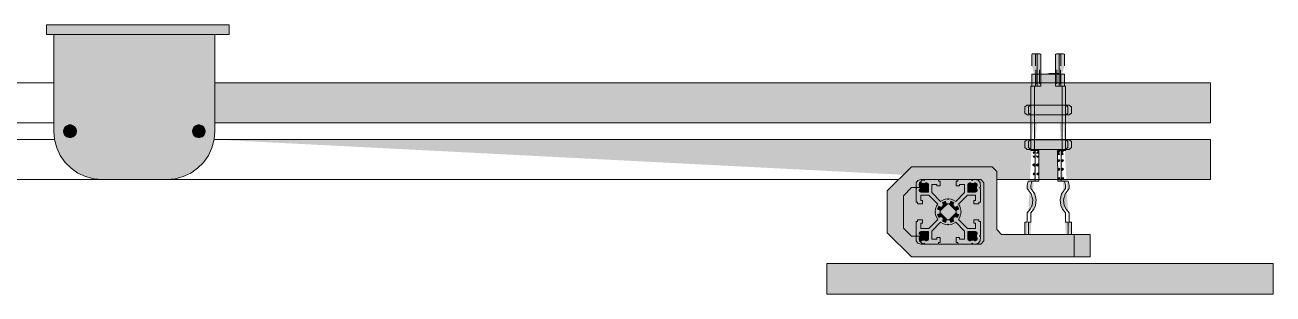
# Model space of a CAD drawing. Header units: millimetres. Extents: x -19 to 170, y 329 to 353.
# Drawn here: x 60.7 to 170, y 329.2 to 352.8 of the extents above; entities that cross this region are included whole.
import ezdxf

# ---------------------------------------------------------------- set-up
doc = ezdxf.new("R2010")
doc.units = ezdxf.units.MM
doc.header["$MEASUREMENT"] = 0
doc.layers.add('Layer 1', color=7, linetype='Continuous', lineweight=0)

msp = doc.modelspace()

# ---------------------------------------------------------------- hatches: boundary and pattern name
at = {"layer": 'Layer 1', "true_color": 0x000000, "transparency": 33554687}
h = msp.add_hatch(color=18, dxfattribs=at)
h.dxf.hatch_style = 2
h.paths.add_polyline_path([(78.56, 352.77), (78.56, 351.93), (62.55, 351.93), (62.55, 352.77), (78.56, 352.77)])
h = msp.add_hatch(color=18, dxfattribs=at)
h.dxf.hatch_style = 2
h.paths.add_polyline_path([(77.31, 351.93), (77.31, 343.46), (77.24, 342.73), (77.05, 342.02), (76.74, 341.35), (76.32, 340.74), (75.79, 340.22), (75.19, 339.8), (74.52, 339.49), (73.81, 339.3), (73.07, 339.23), (67.43, 339.23), (66.69, 339.3), (65.98, 339.49), (65.31, 339.8), (64.71, 340.22), (64.19, 340.74), (63.76, 341.35), (63.45, 342.02), (63.26, 342.73), (63.2, 343.46), (63.2, 351.93), (77.31, 351.93)])
h = msp.add_hatch(color=18, dxfattribs=at)
h.dxf.hatch_style = 2
h.paths.add_polyline_path([(148.89, 349.18), (148.89, 350.16), (148.91, 350.23), (148.98, 350.24), (149.29, 350.24), (149.33, 350.2), (149.36, 350.17), (149.36, 349.02), (149.36, 347.49)])
h = msp.add_hatch(color=18, dxfattribs=at)
h.dxf.hatch_style = 2
h.paths.add_polyline_path([(149.21, 349.18), (149.21, 350.16), (149.22, 350.23), (149.3, 350.24), (149.6, 350.24), (149.64, 350.2), (149.67, 350.17), (149.67, 349.02), (149.67, 347.49)])
h = msp.add_hatch(color=18, dxfattribs=at)
h.dxf.hatch_style = 2
h.paths.add_polyline_path([(150.97, 347.49), (150.97, 349.01), (150.97, 350.17), (151, 350.2), (151.04, 350.24), (151.34, 350.24), (151.42, 350.22), (151.43, 350.16), (151.43, 349.18)])
h = msp.add_hatch(color=18, dxfattribs=at)
h.dxf.hatch_style = 2
h.paths.add_polyline_path([(151.28, 347.49), (151.28, 349.01), (151.28, 350.17), (151.31, 350.2), (151.35, 350.24), (151.66, 350.24), (151.74, 350.22), (151.75, 350.16), (151.75, 349.18)])
h = msp.add_hatch(color=18, dxfattribs=at)
h.dxf.hatch_style = 2
h.paths.add_polyline_path([(148.47, 334.43), (148.26, 334.43), (148.26, 335.49), (148.48, 335.49), (148.48, 336.33), (148.74, 336.64), (148.91, 336.96), (148.97, 337.46), (148.84, 337.97), (148.48, 338.45), (148.48, 338.74), (148.57, 339.08), (149.18, 339.08), (149.18, 341.77), (148.79, 341.77), (148.8, 347.41), (149.36, 347.42), (149.36, 347.63), (149.24, 347.63), (149.24, 348.83)])
h = msp.add_hatch(color=18, dxfattribs=at)
h.dxf.hatch_style = 2
h.paths.add_polyline_path([(148.78, 334.43), (148.58, 334.43), (148.58, 335.49), (148.8, 335.49), (148.8, 336.33), (149.06, 336.64), (149.22, 336.96), (149.28, 337.46), (149.15, 337.97), (148.8, 338.45), (148.8, 338.74), (148.89, 339.08), (149.49, 339.08), (149.5, 341.77), (149.11, 341.77), (149.11, 347.41), (149.67, 347.42), (149.67, 347.63), (149.56, 347.63), (149.56, 348.83)])
h = msp.add_hatch(color=18, dxfattribs=at)
h.dxf.hatch_style = 2
h.paths.add_polyline_path([(148.89, 347.44), (148.89, 348.42), (148.9, 348.47), (148.96, 348.47), (149.03, 348.47), (149.14, 348.47), (149.27, 348.47), (149.42, 348.47), (149.59, 348.47), (149.77, 348.47), (149.97, 348.47), (150.16, 348.47), (150.3, 348.5), (150.43, 348.52), (150.68, 348.53), (150.93, 348.52), (151.06, 348.5), (151.2, 348.47), (151.3, 348.47), (151.37, 348.47), (151.42, 348.47), (151.43, 348.42), (151.43, 347.44)])
h = msp.add_hatch(color=18, dxfattribs=at)
h.dxf.hatch_style = 2
h.paths.add_polyline_path([(149.21, 347.44), (149.21, 348.42), (149.22, 348.47), (149.27, 348.47), (149.35, 348.47), (149.45, 348.47), (149.58, 348.47), (149.73, 348.47), (149.9, 348.47), (150.09, 348.47), (150.28, 348.47), (150.48, 348.47), (150.62, 348.5), (150.75, 348.52), (151, 348.53), (151.24, 348.52), (151.37, 348.5), (151.51, 348.47), (151.61, 348.47), (151.69, 348.47), (151.74, 348.47), (151.75, 348.42), (151.75, 347.44)])
h = msp.add_hatch(color=18, dxfattribs=at)
h.dxf.hatch_style = 2
h.paths.add_polyline_path([(151.08, 348.83), (151.08, 347.63), (150.97, 347.63), (150.97, 347.42), (151.53, 347.41), (151.53, 341.77), (151.14, 341.77), (151.15, 339.08), (151.75, 339.08), (151.84, 338.74), (151.84, 338.45), (151.49, 337.97), (151.36, 337.46), (151.42, 336.96), (151.58, 336.64), (151.84, 336.33), (151.84, 335.49), (152.06, 335.49), (152.06, 334.43), (151.86, 334.43)])
h = msp.add_hatch(color=18, dxfattribs=at)
h.dxf.hatch_style = 2
h.paths.add_polyline_path([(151.4, 348.83), (151.4, 347.63), (151.28, 347.63), (151.28, 347.42), (151.84, 347.41), (151.85, 341.77), (151.46, 341.77), (151.46, 339.08), (152.07, 339.08), (152.16, 338.74), (152.16, 338.45), (151.8, 337.97), (151.67, 337.46), (151.73, 336.96), (151.9, 336.64), (152.16, 336.33), (152.16, 335.49), (152.37, 335.49), (152.37, 334.43), (152.17, 334.43)])
h = msp.add_hatch(color=18, dxfattribs=at)
h.dxf.hatch_style = 2
h.paths.add_polyline_path([(77.31, 347.7), (164.53, 347.7), (164.53, 347.27), (164.53, 344.19), (77.31, 344.19)])
h = msp.add_hatch(color=18, dxfattribs=at)
h.dxf.hatch_style = 2
h.paths.add_polyline_path([(152.04, 345.22), (152.04, 345.06), (151.86, 344.91), (148.47, 344.91), (148.28, 345.06), (148.28, 345.22), (148.28, 345.6), (148.47, 345.75), (151.86, 345.75), (152.04, 345.6), (152.04, 345.22)])
h = msp.add_hatch(color=18, dxfattribs=at)
h.dxf.hatch_style = 2
h.paths.add_polyline_path([(152.36, 345.22), (152.36, 345.06), (152.17, 344.91), (148.78, 344.91), (148.6, 345.06), (148.6, 345.22), (148.6, 345.6), (148.78, 345.75), (152.17, 345.75), (152.36, 345.6), (152.36, 345.22)])
h = msp.add_hatch(color=18, dxfattribs=at)
h.dxf.hatch_style = 2
h.paths.add_polyline_path([(65.04, 343.1), (65.14, 343.27), (65.17, 343.46), (65.14, 343.66), (65.04, 343.83), (64.89, 343.95), (64.7, 344.02), (64.51, 344.02), (64.32, 343.95), (64.17, 343.83), (64.08, 343.66), (64.04, 343.46), (64.08, 343.27), (64.17, 343.1), (64.32, 342.98), (64.51, 342.91), (64.7, 342.91), (64.89, 342.98), (65.04, 343.1)])
h = msp.add_hatch(color=18, dxfattribs=at)
h.dxf.hatch_style = 2
h.paths.add_polyline_path([(75.8, 342.91), (75.61, 342.98), (75.46, 343.1), (75.36, 343.27), (75.33, 343.46), (75.36, 343.66), (75.46, 343.83), (75.61, 343.95), (75.8, 344.02), (75.99, 344.02), (76.18, 343.95), (76.33, 343.83), (76.43, 343.66), (76.46, 343.46), (76.43, 343.27), (76.33, 343.1), (76.18, 342.98), (75.99, 342.91), (75.8, 342.91)])
h = msp.add_hatch(color=18, dxfattribs=at)
h.dxf.hatch_style = 2
h.paths.add_polyline_path([(77.24, 342.74), (164.53, 342.74), (164.53, 339.65), (164.53, 339.23), (145.82, 339.23)])
h = msp.add_hatch(color=18, dxfattribs=at)
h.dxf.hatch_style = 2
h.paths.add_polyline_path([(148.27, 342.36), (148.27, 342.56), (148.43, 342.69), (148.47, 342.72), (151.85, 342.72), (151.89, 342.69), (152.05, 342.56), (152.05, 342.36), (152.05, 342.04), (151.89, 341.91), (151.85, 341.88), (148.47, 341.88), (148.43, 341.91), (148.27, 342.04), (148.27, 342.36)])
h = msp.add_hatch(color=18, dxfattribs=at)
h.dxf.hatch_style = 2
h.paths.add_polyline_path([(148.59, 342.36), (148.59, 342.56), (148.75, 342.69), (148.79, 342.72), (152.17, 342.72), (152.21, 342.69), (152.37, 342.56), (152.37, 342.36), (152.37, 342.04), (152.21, 341.91), (152.17, 341.88), (148.79, 341.88), (148.75, 341.91), (148.59, 342.04), (148.59, 342.36)])
h = msp.add_hatch(color=18, dxfattribs=at)
h.dxf.hatch_style = 2
h.paths.add_polyline_path([(149.16, 341.27), (148.99, 341.31), (149.05, 341.16), (149.16, 341.27)])
h = msp.add_hatch(color=18, dxfattribs=at)
h.dxf.hatch_style = 2
h.paths.add_polyline_path([(149.04, 341.65), (149, 341.58), (149.02, 341.53), (149.14, 341.54), (149.12, 341.68), (149.04, 341.65)])
h = msp.add_hatch(color=18, dxfattribs=at)
h.dxf.hatch_style = 2
h.paths.add_polyline_path([(149.47, 341.27), (149.3, 341.31), (149.36, 341.16), (149.47, 341.27)])
h = msp.add_hatch(color=18, dxfattribs=at)
h.dxf.hatch_style = 2
h.paths.add_polyline_path([(149.35, 341.65), (149.31, 341.58), (149.33, 341.53), (149.45, 341.54), (149.43, 341.68), (149.35, 341.65)])
h = msp.add_hatch(color=18, dxfattribs=at)
h.dxf.hatch_style = 2
h.paths.add_polyline_path([(151.22, 341.74), (151.12, 341.71), (151.19, 341.6), (151.27, 341.64), (151.32, 341.73), (151.22, 341.74)])
h = msp.add_hatch(color=18, dxfattribs=at)
h.dxf.hatch_style = 2
h.paths.add_polyline_path([(151.27, 341.53), (151.23, 341.58), (151.19, 341.52), (151.17, 341.43), (151.21, 341.39), (151.28, 341.42), (151.32, 341.45), (151.27, 341.53)])
h = msp.add_hatch(color=18, dxfattribs=at)
h.dxf.hatch_style = 2
h.paths.add_polyline_path([(151.53, 341.74), (151.44, 341.71), (151.5, 341.6), (151.59, 341.64), (151.63, 341.73), (151.53, 341.74)])
h = msp.add_hatch(color=18, dxfattribs=at)
h.dxf.hatch_style = 2
h.paths.add_polyline_path([(151.58, 341.53), (151.55, 341.58), (151.51, 341.52), (151.49, 341.43), (151.52, 341.39), (151.6, 341.42), (151.63, 341.45), (151.58, 341.53)])
h = msp.add_hatch(color=18, dxfattribs=at)
h.dxf.hatch_style = 2
h.paths.add_polyline_path([(152.59, 334.43), (146.24, 334.43), (145.82, 334.86), (145.82, 339.94), (145.4, 340.36), (138.33, 340.36), (136.22, 338.24), (136.22, 334.57), (138.34, 332.46), (152.59, 332.46), (154, 332.46), (154, 334.43), (152.59, 334.43)])
h = msp.add_hatch(color=18, dxfattribs=at)
h.dxf.hatch_style = 2
h.paths.add_polyline_path([(138.34, 332.46), (136.22, 334.57), (136.22, 338.24), (138.33, 340.36), (145.4, 340.36), (145.82, 339.94), (145.82, 334.86)])
h = msp.add_hatch(color=18, dxfattribs=at)
h.dxf.hatch_style = 2
h.paths.add_polyline_path([(149.1, 340.42), (149.01, 340.44), (148.97, 340.51), (149.07, 340.6), (149.17, 340.53), (149.1, 340.42)])
h = msp.add_hatch(color=18, dxfattribs=at)
h.dxf.hatch_style = 2
h.paths.add_polyline_path([(149.42, 340.42), (149.33, 340.44), (149.28, 340.51), (149.38, 340.6), (149.48, 340.53), (149.42, 340.42)])
h = msp.add_hatch(color=18, dxfattribs=at)
h.dxf.hatch_style = 2
h.paths.add_polyline_path([(151.22, 340.8), (151.16, 340.9), (151.2, 340.97), (151.26, 340.97), (151.31, 340.96), (151.35, 340.91), (151.26, 340.81), (151.22, 340.8)])
h = msp.add_hatch(color=18, dxfattribs=at)
h.dxf.hatch_style = 2
h.paths.add_polyline_path([(151.24, 340.03), (151.18, 340.08), (151.26, 340.22), (151.35, 340.14), (151.24, 340.03)])
h = msp.add_hatch(color=18, dxfattribs=at)
h.dxf.hatch_style = 2
h.paths.add_polyline_path([(151.53, 340.8), (151.48, 340.9), (151.51, 340.97), (151.58, 340.97), (151.62, 340.96), (151.66, 340.91), (151.57, 340.81), (151.53, 340.8)])
h = msp.add_hatch(color=18, dxfattribs=at)
h.dxf.hatch_style = 2
h.paths.add_polyline_path([(151.55, 340.03), (151.49, 340.08), (151.57, 340.22), (151.67, 340.14), (151.55, 340.03)])
h = msp.add_hatch(color=18, dxfattribs=at)
h.dxf.hatch_style = 2
h.paths.add_polyline_path([(144.41, 333.59), (139.34, 333.59), (139.05, 333.86), (139.05, 334.29), (138.34, 334.29), (137.64, 334.99), (137.64, 337.82), (138.34, 338.53), (139.05, 338.53), (139.05, 338.95), (139.33, 339.23), (144.41, 339.23), (144.69, 338.95), (144.69, 333.87), (144.41, 333.59)])
h = msp.add_hatch(color=18, dxfattribs=at)
h.dxf.hatch_style = 2
h.paths.add_polyline_path([(139.34, 333.59), (139.05, 333.86), (139.05, 334.29), (138.34, 334.29), (137.64, 334.99), (137.64, 337.82), (138.34, 338.53), (139.05, 338.53), (139.05, 338.95), (139.33, 339.23), (144.41, 339.23), (144.69, 338.95), (144.69, 333.87)])
h = msp.add_hatch(color=18, dxfattribs=at)
h.dxf.hatch_style = 2
h.paths.add_polyline_path([(141.56, 337.5), (141.51, 337.54), (141.29, 337.51), (141.08, 337.43), (140.89, 337.32), (140.11, 338.09), (140.11, 338.81), (140.57, 338.81), (140.57, 338.67), (140.85, 338.67), (140.85, 339.09), (140.71, 339.09), (140.71, 339.23), (139.51, 339.23), (139.44, 339.16), (139.37, 339.23), (139.16, 339.23), (138.91, 339.15), (138.76, 338.94), (138.74, 338.6), (138.81, 338.53), (138.74, 338.45), (138.74, 337.26), (138.88, 337.26), (138.88, 337.11), (139.3, 337.11), (139.3, 337.4), (139.16, 337.4), (139.16, 337.86), (139.87, 337.86), (140.65, 337.08), (140.53, 336.89), (140.46, 336.67), (140.43, 336.45), (140.47, 336.41)])
h = msp.add_hatch(color=18, dxfattribs=at)
h.dxf.hatch_style = 2
h.paths.add_polyline_path([(141.56, 337.5), (141.6, 337.54), (141.82, 337.51), (142.03, 337.43), (142.23, 337.32), (143, 338.09), (143, 338.81), (142.54, 338.81), (142.54, 338.67), (142.26, 338.67), (142.26, 339.09), (142.4, 339.09), (142.4, 339.23), (143.6, 339.23), (143.67, 339.16), (143.74, 339.23), (143.96, 339.23), (144.2, 339.15), (144.36, 338.94), (144.38, 338.6), (144.31, 338.53), (144.38, 338.45), (144.38, 337.26), (144.24, 337.26), (144.24, 337.11), (143.81, 337.11), (143.81, 337.4), (143.96, 337.4), (143.96, 337.86), (143.24, 337.86), (142.47, 337.08), (142.58, 336.89), (142.65, 336.67), (142.69, 336.45), (142.64, 336.41)])
h = msp.add_hatch(color=18, dxfattribs=at)
h.dxf.hatch_style = 2
h.paths.add_polyline_path([(149.05, 339.64), (149, 339.74), (149.06, 339.78), (149.15, 339.82), (149.16, 339.77), (149.12, 339.68), (149.05, 339.64)])
h = msp.add_hatch(color=18, dxfattribs=at)
h.dxf.hatch_style = 2
h.paths.add_polyline_path([(149.37, 339.64), (149.31, 339.74), (149.38, 339.78), (149.47, 339.82), (149.47, 339.77), (149.44, 339.68), (149.37, 339.64)])
h = msp.add_hatch(color=18, dxfattribs=at)
h.dxf.hatch_style = 2
h.paths.add_polyline_path([(151.34, 339.34), (151.28, 339.3), (151.21, 339.28), (151.16, 339.38), (151.29, 339.39), (151.33, 339.41), (151.35, 339.38), (151.34, 339.34)])
h = msp.add_hatch(color=18, dxfattribs=at)
h.dxf.hatch_style = 2
h.paths.add_polyline_path([(151.65, 339.34), (151.6, 339.3), (151.52, 339.28), (151.47, 339.38), (151.6, 339.39), (151.65, 339.41), (151.66, 339.38), (151.65, 339.34)])
h = msp.add_hatch(color=18, dxfattribs=at)
h.dxf.hatch_style = 2
h.paths.add_polyline_path([(139.8, 338.89), (139.69, 338.95), (139.59, 338.95), (139.52, 338.88), (139.29, 338.88), (139.22, 338.95), (139.16, 338.95), (139.04, 338.89), (139.02, 338.81), (139.02, 338.71), (139.09, 338.64), (139.09, 338.41), (139.02, 338.34), (139.02, 338.28), (139.04, 338.2), (139.16, 338.14), (139.83, 338.14), (139.83, 338.81), (139.8, 338.89)])
h = msp.add_hatch(color=18, dxfattribs=at)
h.dxf.hatch_style = 2
h.paths.add_polyline_path([(143.29, 338.81), (143.29, 338.14), (143.96, 338.14), (144.07, 338.2), (144.1, 338.28), (144.1, 338.34), (144.03, 338.41), (144.03, 338.64), (144.1, 338.71), (144.1, 338.81), (144.07, 338.89), (143.96, 338.95), (143.9, 338.95), (143.83, 338.88), (143.59, 338.88), (143.52, 338.95), (143.43, 338.95), (143.31, 338.89), (143.29, 338.81)])
h = msp.add_hatch(color=18, dxfattribs=at)
h.dxf.hatch_style = 2
h.paths.add_polyline_path([(141.56, 337.11), (141.42, 337.1), (141.33, 337.33), (141.07, 337.23), (141.16, 336.99), (140.97, 336.8), (140.74, 336.9), (140.63, 336.64), (140.86, 336.54), (140.85, 336.41)])
h = msp.add_hatch(color=18, dxfattribs=at)
h.dxf.hatch_style = 2
h.paths.add_polyline_path([(142.26, 336.41), (142.25, 336.54), (142.48, 336.64), (142.37, 336.9), (142.14, 336.8), (141.95, 336.99), (142.05, 337.23), (141.79, 337.33), (141.69, 337.1), (141.56, 337.11)])
h = msp.add_hatch(color=18, dxfattribs=at)
h.dxf.hatch_style = 2
h.paths.add_polyline_path([(140.47, 336.41), (140.43, 336.37), (140.46, 336.14), (140.53, 335.93), (140.65, 335.74), (139.87, 334.96), (139.16, 334.96), (139.16, 335.42), (139.3, 335.42), (139.3, 335.7), (138.88, 335.7), (138.88, 335.56), (138.74, 335.56), (138.74, 334.36), (138.81, 334.29), (138.74, 334.22), (138.76, 333.88), (138.91, 333.67), (139.16, 333.59), (139.37, 333.59), (139.44, 333.66), (139.51, 333.59), (140.71, 333.59), (140.71, 333.73), (140.85, 333.73), (140.85, 334.15), (140.57, 334.15), (140.57, 334.01), (140.11, 334.01), (140.11, 334.72), (140.89, 335.5), (141.08, 335.39), (141.29, 335.31), (141.51, 335.28), (141.56, 335.32)])
h = msp.add_hatch(color=18, dxfattribs=at)
h.dxf.hatch_style = 2
h.paths.add_polyline_path([(141.56, 335.7), (141.42, 335.72), (141.33, 335.48), (141.07, 335.59), (141.16, 335.82), (140.97, 336.01), (140.74, 335.92), (140.63, 336.18), (140.86, 336.27), (140.85, 336.41)])
h = msp.add_hatch(color=18, dxfattribs=at)
h.dxf.hatch_style = 2
h.paths.add_polyline_path([(142.26, 336.41), (142.25, 336.27), (142.48, 336.18), (142.37, 335.92), (142.14, 336.01), (141.95, 335.82), (142.05, 335.59), (141.79, 335.48), (141.69, 335.72), (141.56, 335.7)])
h = msp.add_hatch(color=18, dxfattribs=at)
h.dxf.hatch_style = 2
h.paths.add_polyline_path([(142.64, 336.41), (142.69, 336.37), (142.65, 336.14), (142.58, 335.93), (142.47, 335.74), (143.24, 334.96), (143.96, 334.96), (143.96, 335.42), (143.81, 335.42), (143.81, 335.7), (144.24, 335.7), (144.24, 335.56), (144.38, 335.56), (144.38, 334.36), (144.31, 334.29), (144.38, 334.22), (144.36, 333.88), (144.2, 333.67), (143.96, 333.59), (143.74, 333.59), (143.67, 333.66), (143.6, 333.59), (142.4, 333.59), (142.4, 333.73), (142.26, 333.73), (142.26, 334.15), (142.54, 334.15), (142.54, 334.01), (143, 334.01), (143, 334.72), (142.23, 335.5), (142.03, 335.39), (141.82, 335.31), (141.6, 335.28), (141.56, 335.32)])
h = msp.add_hatch(color=18, dxfattribs=at)
h.dxf.hatch_style = 2
h.paths.add_polyline_path([(139.83, 334.01), (139.8, 333.93), (139.69, 333.87), (139.59, 333.87), (139.52, 333.94), (139.29, 333.94), (139.22, 333.87), (139.16, 333.87), (139.04, 333.93), (139.02, 334.01), (139.02, 334.1), (139.09, 334.18), (139.09, 334.41), (139.02, 334.48), (139.02, 334.54), (139.04, 334.62), (139.16, 334.68), (139.83, 334.68), (139.83, 334.01)])
h = msp.add_hatch(color=18, dxfattribs=at)
h.dxf.hatch_style = 2
h.paths.add_polyline_path([(143.31, 333.93), (143.29, 334.01), (143.29, 334.68), (143.96, 334.68), (144.07, 334.62), (144.1, 334.54), (144.1, 334.48), (144.03, 334.41), (144.03, 334.18), (144.1, 334.1), (144.1, 334.01), (144.07, 333.93), (143.96, 333.87), (143.9, 333.87), (143.83, 333.94), (143.59, 333.94), (143.52, 333.87), (143.43, 333.87), (143.31, 333.93)])
h = msp.add_hatch(color=18, dxfattribs=at)
h.dxf.hatch_style = 2
h.paths.add_polyline_path([(152.59, 332.46), (152.59, 334.43), (146.24, 334.43)])
h = msp.add_hatch(color=18, dxfattribs=at)
h.dxf.hatch_style = 2
h.paths.add_polyline_path([(170.02, 329.21), (130.93, 329.21), (130.93, 331.89), (170.02, 331.89), (170.02, 329.21)])

# ---------------------------------------------------------------- linework, layer by layer
at = {"layer": 'Layer 1'}
for p, q in [((151.43, 348.47), (148.89, 348.47)), ((151.75, 348.47), (149.21, 348.47)), ((10.32, 347.7), (63.2, 347.7)), ((10.42, 344.19), (63.2, 344.19)), ((4.71, 342.74), (63.26, 342.74)), ((10.04, 339.23), (137.21, 339.23))]:
    msp.add_line(p, q, dxfattribs=at)
for points in [[(78.56, 352.77), (78.56, 351.93), (62.55, 351.93), (62.55, 352.77), (78.56, 352.77)], [(77.31, 351.93), (77.31, 343.46), (77.24, 342.73), (77.05, 342.02), (76.74, 341.35), (76.32, 340.74), (75.79, 340.22), (75.19, 339.8), (74.52, 339.49), (73.81, 339.3), (73.07, 339.23), (67.43, 339.23), (66.69, 339.3), (65.98, 339.49), (65.31, 339.8), (64.71, 340.22), (64.19, 340.74), (63.76, 341.35), (63.45, 342.02), (63.26, 342.73), (63.2, 343.46), (63.2, 351.93), (77.31, 351.93)], [(148.89, 349.18), (148.89, 350.16), (148.91, 350.23), (148.98, 350.24), (149.29, 350.24), (149.33, 350.2), (149.36, 350.17), (149.36, 349.02), (149.36, 347.49)], [(149.21, 349.18), (149.21, 350.16), (149.22, 350.23), (149.3, 350.24), (149.6, 350.24), (149.64, 350.2), (149.67, 350.17), (149.67, 349.02), (149.67, 347.49)], [(150.97, 347.49), (150.97, 349.01), (150.97, 350.17), (151, 350.2), (151.04, 350.24), (151.34, 350.24), (151.42, 350.22), (151.43, 350.16), (151.43, 349.18)], [(151.28, 347.49), (151.28, 349.01), (151.28, 350.17), (151.31, 350.2), (151.35, 350.24), (151.66, 350.24), (151.74, 350.22), (151.75, 350.16), (151.75, 349.18)], [(148.47, 334.43), (148.26, 334.43), (148.26, 335.49), (148.48, 335.49), (148.48, 336.33), (148.74, 336.64), (148.91, 336.96), (148.97, 337.46), (148.84, 337.97), (148.48, 338.45), (148.48, 338.74), (148.57, 339.08), (149.18, 339.08), (149.18, 341.77), (148.79, 341.77), (148.8, 347.41), (149.36, 347.42), (149.36, 347.63), (149.24, 347.63), (149.24, 348.83)], [(148.78, 334.43), (148.58, 334.43), (148.58, 335.49), (148.8, 335.49), (148.8, 336.33), (149.06, 336.64), (149.22, 336.96), (149.28, 337.46), (149.15, 337.97), (148.8, 338.45), (148.8, 338.74), (148.89, 339.08), (149.49, 339.08), (149.5, 341.77), (149.11, 341.77), (149.11, 347.41), (149.67, 347.42), (149.67, 347.63), (149.56, 347.63), (149.56, 348.83)], [(148.89, 347.44), (148.89, 348.42), (148.9, 348.47), (148.96, 348.47), (149.03, 348.47), (149.14, 348.47), (149.27, 348.47), (149.42, 348.47), (149.59, 348.47), (149.77, 348.47), (149.97, 348.47), (150.16, 348.47), (150.3, 348.5), (150.43, 348.52), (150.68, 348.53), (150.93, 348.52), (151.06, 348.5), (151.2, 348.47), (151.3, 348.47), (151.37, 348.47), (151.42, 348.47), (151.43, 348.42), (151.43, 347.44)], [(149.21, 347.44), (149.21, 348.42), (149.22, 348.47), (149.27, 348.47), (149.35, 348.47), (149.45, 348.47), (149.58, 348.47), (149.73, 348.47), (149.9, 348.47), (150.09, 348.47), (150.28, 348.47), (150.48, 348.47), (150.62, 348.5), (150.75, 348.52), (151, 348.53), (151.24, 348.52), (151.37, 348.5), (151.51, 348.47), (151.61, 348.47), (151.69, 348.47), (151.74, 348.47), (151.75, 348.42), (151.75, 347.44)], [(151.08, 348.83), (151.08, 347.63), (150.97, 347.63), (150.97, 347.42), (151.53, 347.41), (151.53, 341.77), (151.14, 341.77), (151.15, 339.08), (151.75, 339.08), (151.84, 338.74), (151.84, 338.45), (151.49, 337.97), (151.36, 337.46), (151.42, 336.96), (151.58, 336.64), (151.84, 336.33), (151.84, 335.49), (152.06, 335.49), (152.06, 334.43), (151.86, 334.43)], [(151.4, 348.83), (151.4, 347.63), (151.28, 347.63), (151.28, 347.42), (151.84, 347.41), (151.85, 341.77), (151.46, 341.77), (151.46, 339.08), (152.07, 339.08), (152.16, 338.74), (152.16, 338.45), (151.8, 337.97), (151.67, 337.46), (151.73, 336.96), (151.9, 336.64), (152.16, 336.33), (152.16, 335.49), (152.37, 335.49), (152.37, 334.43), (152.17, 334.43)], [(77.31, 347.7), (164.53, 347.7), (164.53, 347.27), (164.53, 344.19), (77.31, 344.19)], [(152.04, 345.22), (152.04, 345.06), (151.86, 344.91), (148.47, 344.91), (148.28, 345.06), (148.28, 345.22), (148.28, 345.6), (148.47, 345.75), (151.86, 345.75), (152.04, 345.6), (152.04, 345.22)], [(152.36, 345.22), (152.36, 345.06), (152.17, 344.91), (148.78, 344.91), (148.6, 345.06), (148.6, 345.22), (148.6, 345.6), (148.78, 345.75), (152.17, 345.75), (152.36, 345.6), (152.36, 345.22)], [(65.04, 343.1), (65.14, 343.27), (65.17, 343.46), (65.14, 343.66), (65.04, 343.83), (64.89, 343.95), (64.7, 344.02), (64.51, 344.02), (64.32, 343.95), (64.17, 343.83), (64.08, 343.66), (64.04, 343.46), (64.08, 343.27), (64.17, 343.1), (64.32, 342.98), (64.51, 342.91), (64.7, 342.91), (64.89, 342.98), (65.04, 343.1)], [(75.8, 342.91), (75.61, 342.98), (75.46, 343.1), (75.36, 343.27), (75.33, 343.46), (75.36, 343.66), (75.46, 343.83), (75.61, 343.95), (75.8, 344.02), (75.99, 344.02), (76.18, 343.95), (76.33, 343.83), (76.43, 343.66), (76.46, 343.46), (76.43, 343.27), (76.33, 343.1), (76.18, 342.98), (75.99, 342.91), (75.8, 342.91)], [(77.24, 342.74), (164.53, 342.74), (164.53, 339.65), (164.53, 339.23), (145.82, 339.23)], [(148.27, 342.36), (148.27, 342.56), (148.43, 342.69), (148.47, 342.72), (151.85, 342.72), (151.89, 342.69), (152.05, 342.56), (152.05, 342.36), (152.05, 342.04), (151.89, 341.91), (151.85, 341.88), (148.47, 341.88), (148.43, 341.91), (148.27, 342.04), (148.27, 342.36)], [(148.59, 342.36), (148.59, 342.56), (148.75, 342.69), (148.79, 342.72), (152.17, 342.72), (152.21, 342.69), (152.37, 342.56), (152.37, 342.36), (152.37, 342.04), (152.21, 341.91), (152.17, 341.88), (148.79, 341.88), (148.75, 341.91), (148.59, 342.04), (148.59, 342.36)], [(149.16, 341.27), (148.99, 341.31), (149.05, 341.16), (149.16, 341.27)], [(149.04, 341.65), (149, 341.58), (149.02, 341.53), (149.14, 341.54), (149.12, 341.68), (149.04, 341.65)], [(149.47, 341.27), (149.3, 341.31), (149.36, 341.16), (149.47, 341.27)], [(149.35, 341.65), (149.31, 341.58), (149.33, 341.53), (149.45, 341.54), (149.43, 341.68), (149.35, 341.65)], [(151.22, 341.74), (151.12, 341.71), (151.19, 341.6), (151.27, 341.64), (151.32, 341.73), (151.22, 341.74)], [(151.27, 341.53), (151.23, 341.58), (151.19, 341.52), (151.17, 341.43), (151.21, 341.39), (151.28, 341.42), (151.32, 341.45), (151.27, 341.53)], [(151.53, 341.74), (151.44, 341.71), (151.5, 341.6), (151.59, 341.64), (151.63, 341.73), (151.53, 341.74)], [(151.58, 341.53), (151.55, 341.58), (151.51, 341.52), (151.49, 341.43), (151.52, 341.39), (151.6, 341.42), (151.63, 341.45), (151.58, 341.53)], [(152.59, 334.43), (146.24, 334.43), (145.82, 334.86), (145.82, 339.94), (145.4, 340.36), (138.33, 340.36), (136.22, 338.24), (136.22, 334.57), (138.34, 332.46), (152.59, 332.46), (154, 332.46), (154, 334.43), (152.59, 334.43)], [(138.34, 332.46), (136.22, 334.57), (136.22, 338.24), (138.33, 340.36), (145.4, 340.36), (145.82, 339.94), (145.82, 334.86)], [(149.1, 340.42), (149.01, 340.44), (148.97, 340.51), (149.07, 340.6), (149.17, 340.53), (149.1, 340.42)], [(149.42, 340.42), (149.33, 340.44), (149.28, 340.51), (149.38, 340.6), (149.48, 340.53), (149.42, 340.42)], [(151.22, 340.8), (151.16, 340.9), (151.2, 340.97), (151.26, 340.97), (151.31, 340.96), (151.35, 340.91), (151.26, 340.81), (151.22, 340.8)], [(151.24, 340.03), (151.18, 340.08), (151.26, 340.22), (151.35, 340.14), (151.24, 340.03)], [(151.53, 340.8), (151.48, 340.9), (151.51, 340.97), (151.58, 340.97), (151.62, 340.96), (151.66, 340.91), (151.57, 340.81), (151.53, 340.8)], [(151.55, 340.03), (151.49, 340.08), (151.57, 340.22), (151.67, 340.14), (151.55, 340.03)], [(144.41, 333.59), (139.34, 333.59), (139.05, 333.86), (139.05, 334.29), (138.34, 334.29), (137.64, 334.99), (137.64, 337.82), (138.34, 338.53), (139.05, 338.53), (139.05, 338.95), (139.33, 339.23), (144.41, 339.23), (144.69, 338.95), (144.69, 333.87), (144.41, 333.59)], [(139.34, 333.59), (139.05, 333.86), (139.05, 334.29), (138.34, 334.29), (137.64, 334.99), (137.64, 337.82), (138.34, 338.53), (139.05, 338.53), (139.05, 338.95), (139.33, 339.23), (144.41, 339.23), (144.69, 338.95), (144.69, 333.87)], [(141.56, 337.5), (141.51, 337.54), (141.29, 337.51), (141.08, 337.43), (140.89, 337.32), (140.11, 338.09), (140.11, 338.81), (140.57, 338.81), (140.57, 338.67), (140.85, 338.67), (140.85, 339.09), (140.71, 339.09), (140.71, 339.23), (139.51, 339.23), (139.44, 339.16), (139.37, 339.23), (139.16, 339.23), (138.91, 339.15), (138.76, 338.94), (138.74, 338.6), (138.81, 338.53), (138.74, 338.45), (138.74, 337.26), (138.88, 337.26), (138.88, 337.11), (139.3, 337.11), (139.3, 337.4), (139.16, 337.4), (139.16, 337.86), (139.87, 337.86), (140.65, 337.08), (140.53, 336.89), (140.46, 336.67), (140.43, 336.45), (140.47, 336.41)], [(141.56, 337.5), (141.6, 337.54), (141.82, 337.51), (142.03, 337.43), (142.23, 337.32), (143, 338.09), (143, 338.81), (142.54, 338.81), (142.54, 338.67), (142.26, 338.67), (142.26, 339.09), (142.4, 339.09), (142.4, 339.23), (143.6, 339.23), (143.67, 339.16), (143.74, 339.23), (143.96, 339.23), (144.2, 339.15), (144.36, 338.94), (144.38, 338.6), (144.31, 338.53), (144.38, 338.45), (144.38, 337.26), (144.24, 337.26), (144.24, 337.11), (143.81, 337.11), (143.81, 337.4), (143.96, 337.4), (143.96, 337.86), (143.24, 337.86), (142.47, 337.08), (142.58, 336.89), (142.65, 336.67), (142.69, 336.45), (142.64, 336.41)], [(149.05, 339.64), (149, 339.74), (149.06, 339.78), (149.15, 339.82), (149.16, 339.77), (149.12, 339.68), (149.05, 339.64)], [(149.37, 339.64), (149.31, 339.74), (149.38, 339.78), (149.47, 339.82), (149.47, 339.77), (149.44, 339.68), (149.37, 339.64)], [(151.34, 339.34), (151.28, 339.3), (151.21, 339.28), (151.16, 339.38), (151.29, 339.39), (151.33, 339.41), (151.35, 339.38), (151.34, 339.34)], [(151.65, 339.34), (151.6, 339.3), (151.52, 339.28), (151.47, 339.38), (151.6, 339.39), (151.65, 339.41), (151.66, 339.38), (151.65, 339.34)], [(139.8, 338.89), (139.69, 338.95), (139.59, 338.95), (139.52, 338.88), (139.29, 338.88), (139.22, 338.95), (139.16, 338.95), (139.04, 338.89), (139.02, 338.81), (139.02, 338.71), (139.09, 338.64), (139.09, 338.41), (139.02, 338.34), (139.02, 338.28), (139.04, 338.2), (139.16, 338.14), (139.83, 338.14), (139.83, 338.81), (139.8, 338.89)], [(143.29, 338.81), (143.29, 338.14), (143.96, 338.14), (144.07, 338.2), (144.1, 338.28), (144.1, 338.34), (144.03, 338.41), (144.03, 338.64), (144.1, 338.71), (144.1, 338.81), (144.07, 338.89), (143.96, 338.95), (143.9, 338.95), (143.83, 338.88), (143.59, 338.88), (143.52, 338.95), (143.43, 338.95), (143.31, 338.89), (143.29, 338.81)], [(141.56, 337.11), (141.42, 337.1), (141.33, 337.33), (141.07, 337.23), (141.16, 336.99), (140.97, 336.8), (140.74, 336.9), (140.63, 336.64), (140.86, 336.54), (140.85, 336.41)], [(142.26, 336.41), (142.25, 336.54), (142.48, 336.64), (142.37, 336.9), (142.14, 336.8), (141.95, 336.99), (142.05, 337.23), (141.79, 337.33), (141.69, 337.1), (141.56, 337.11)], [(140.47, 336.41), (140.43, 336.37), (140.46, 336.14), (140.53, 335.93), (140.65, 335.74), (139.87, 334.96), (139.16, 334.96), (139.16, 335.42), (139.3, 335.42), (139.3, 335.7), (138.88, 335.7), (138.88, 335.56), (138.74, 335.56), (138.74, 334.36), (138.81, 334.29), (138.74, 334.22), (138.76, 333.88), (138.91, 333.67), (139.16, 333.59), (139.37, 333.59), (139.44, 333.66), (139.51, 333.59), (140.71, 333.59), (140.71, 333.73), (140.85, 333.73), (140.85, 334.15), (140.57, 334.15), (140.57, 334.01), (140.11, 334.01), (140.11, 334.72), (140.89, 335.5), (141.08, 335.39), (141.29, 335.31), (141.51, 335.28), (141.56, 335.32)], [(141.56, 335.7), (141.42, 335.72), (141.33, 335.48), (141.07, 335.59), (141.16, 335.82), (140.97, 336.01), (140.74, 335.92), (140.63, 336.18), (140.86, 336.27), (140.85, 336.41)], [(142.26, 336.41), (142.25, 336.27), (142.48, 336.18), (142.37, 335.92), (142.14, 336.01), (141.95, 335.82), (142.05, 335.59), (141.79, 335.48), (141.69, 335.72), (141.56, 335.7)], [(142.64, 336.41), (142.69, 336.37), (142.65, 336.14), (142.58, 335.93), (142.47, 335.74), (143.24, 334.96), (143.96, 334.96), (143.96, 335.42), (143.81, 335.42), (143.81, 335.7), (144.24, 335.7), (144.24, 335.56), (144.38, 335.56), (144.38, 334.36), (144.31, 334.29), (144.38, 334.22), (144.36, 333.88), (144.2, 333.67), (143.96, 333.59), (143.74, 333.59), (143.67, 333.66), (143.6, 333.59), (142.4, 333.59), (142.4, 333.73), (142.26, 333.73), (142.26, 334.15), (142.54, 334.15), (142.54, 334.01), (143, 334.01), (143, 334.72), (142.23, 335.5), (142.03, 335.39), (141.82, 335.31), (141.6, 335.28), (141.56, 335.32)], [(139.83, 334.01), (139.8, 333.93), (139.69, 333.87), (139.59, 333.87), (139.52, 333.94), (139.29, 333.94), (139.22, 333.87), (139.16, 333.87), (139.04, 333.93), (139.02, 334.01), (139.02, 334.1), (139.09, 334.18), (139.09, 334.41), (139.02, 334.48), (139.02, 334.54), (139.04, 334.62), (139.16, 334.68), (139.83, 334.68), (139.83, 334.01)], [(143.31, 333.93), (143.29, 334.01), (143.29, 334.68), (143.96, 334.68), (144.07, 334.62), (144.1, 334.54), (144.1, 334.48), (144.03, 334.41), (144.03, 334.18), (144.1, 334.1), (144.1, 334.01), (144.07, 333.93), (143.96, 333.87), (143.9, 333.87), (143.83, 333.94), (143.59, 333.94), (143.52, 333.87), (143.43, 333.87), (143.31, 333.93)], [(152.59, 332.46), (152.59, 334.43), (146.24, 334.43)], [(170.02, 329.21), (130.93, 329.21), (130.93, 331.89), (170.02, 331.89), (170.02, 329.21)]]:
    msp.add_lwpolyline(points, dxfattribs=at)

doc.saveas('drawing.dxf')
